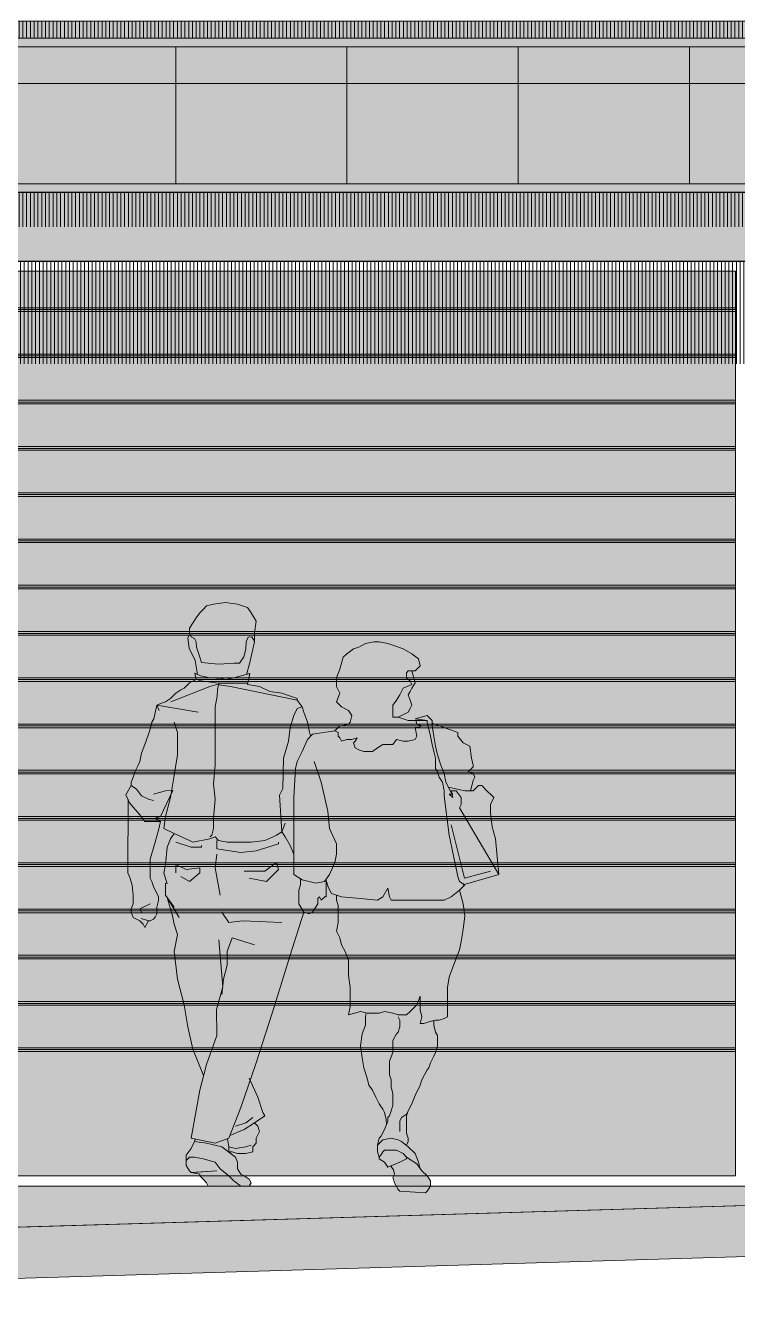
# Model space of a CAD drawing. Header units: millimetres. Extents: x 1555 to 3397, y 790 to 1592.
# Drawn here: x 1757.919 to 1759.997, y 798.241 to 801.96 of the extents above; entities that cross this region are included whole.
import ezdxf

# ---------------------------------------------------------------- set-up
doc = ezdxf.new("R2010")
doc.units = ezdxf.units.MM
doc.linetypes.add('DASHDOT', pattern=[1, 0.5, -0.25, 0, -0.25])
doc.layers.get('0').update_dxf_attribs({"lineweight": 5})
doc.layers.add('COLOR DE PUERTA', color=7, linetype='Continuous', lineweight=20, true_color=0x9d9a92)
doc.layers.add('RELLENO DE MURO CORTE', color=7, linetype='Continuous', lineweight=5, true_color=0x5b605f)
for name, color, linetype, lineweight in [('COTA', 250, 'Continuous', 9), ('MARCO DE VENTANA Y PUERTA', 250, 'Continuous', 13), ('marcos de ventanas', 7, 'Continuous', 15), ('MURO ELEV', 7, 'Continuous', 20), ('MURO ELEV 01', 251, 'Continuous', 30), ('PERSONAS', 252, 'DASHDOT', 9), ('PISO LM02', 250, 'Continuous', 18), ('SOMBRA', 7, 'Continuous', 9), ('valoriza', 147, 'Continuous', 9), ('VEREDA PISO', 251, 'Continuous', 5)]:
    doc.layers.add(name, color=color, linetype=linetype, lineweight=lineweight)

# ---------------------------------------------------------------- blocks, each defined once
blk = doc.blocks.new('parejapimtadadadada')
at = {"true_color": 0x2d3339}
blk.add_hatch(color=250, dxfattribs=at).paths.add_polyline_path([(0.02, 1.6484), (0.005, 1.6733), (-0.005, 1.6883), (-0.0349, 1.6983), (-0.0699, 1.7033), (-0.1048, 1.6983), (-0.1248, 1.6933), (-0.1348, 1.6833), (-0.1448, 1.6733), (-0.1547, 1.6584), (-0.1747, 1.6284), (-0.1747, 1.6134), (-0.1697, 1.6034), (-0.1597, 1.5984), (-0.1547, 1.5884), (-0.1545, 1.5732), (-0.1445, 1.5434), (-0.1396, 1.5285), (-0.0896, 1.5236), (-0.0426, 1.5264), (-0.0288, 1.5264), (-0.0159, 1.5449), (-0.0098, 1.5675), (-0.0091, 1.5888), (-0.003, 1.6018), (0.0077, 1.6031), (0.015, 1.5909), (0.015, 1.6134)])
at = {"true_color": 0xefaa76}
for points in [[(0.0008, 1.5239), (0.015, 1.5884), (0.015, 1.5909), (0.0077, 1.6031), (-0.003, 1.6018), (-0.0091, 1.5888), (-0.0098, 1.5675), (-0.0159, 1.5449), (-0.0288, 1.5264), (-0.0426, 1.5264), (-0.0896, 1.5236), (-0.1396, 1.5285), (-0.1445, 1.5434), (-0.1545, 1.5732), (-0.1547, 1.5884), (-0.1597, 1.5984), (-0.1697, 1.6034), (-0.1733, 1.6105), (-0.1794, 1.6001), (-0.176, 1.57), (-0.1579, 1.534), (-0.1508, 1.4933), (-0.1422, 1.4895), (-0.1148, 1.4835), (-0.0807, 1.4818), (-0.0699, 1.4785), (-0.0449, 1.4835), (-0.0086, 1.4935)], [(0.4642, 1.4336), (0.4692, 1.4436), (0.4742, 1.4536), (0.4842, 1.4685), (0.4742, 1.5035), (0.4642, 1.5035), (0.4592, 1.4985), (0.4592, 1.4835), (0.4692, 1.4735), (0.4742, 1.4636), (0.4493, 1.4536), (0.4393, 1.4336), (0.4293, 1.4186), (0.4193, 1.4036), (0.4193, 1.3686), (0.4343, 1.3686), (0.4443, 1.3736), (0.4542, 1.3786), (0.4642, 1.3836), (0.4692, 1.3936), (0.4742, 1.4036), (0.4692, 1.4186)], [(-0.2795, 0.8741), (-0.2845, 0.8891), (-0.2895, 0.8991), (-0.2895, 0.9541), (-0.2745, 1.004), (-0.2646, 1.039), (-0.2596, 1.0639), (-0.2945, 1.0639), (-0.3045, 1.0639), (-0.3195, 1.0839), (-0.3494, 1.1189), (-0.354, 1.1289), (-0.3544, 0.9141), (-0.3484, 0.9008), (-0.3417, 0.8783), (-0.3394, 0.8492), (-0.3394, 0.8342), (-0.3394, 0.8242), (-0.3444, 0.8092), (-0.3444, 0.7992), (-0.3394, 0.7842), (-0.3195, 0.7742), (-0.3095, 0.7642), (-0.3045, 0.7543), (-0.2942, 0.774), (-0.2893, 0.774), (-0.2794, 0.7789), (-0.2744, 0.7845), (-0.2695, 0.7944), (-0.2695, 0.8142), (-0.2646, 0.8339), (-0.2646, 0.8445)], [(0.2246, 0.8641), (0.2248, 0.8917), (0.2238, 0.8947), (0.2196, 0.8891), (0.1947, 0.8841), (0.1547, 0.8941), (0.1494, 0.8974), (0.1498, 0.8791), (0.1448, 0.8641), (0.1448, 0.8242), (0.1597, 0.7992), (0.1747, 0.7942), (0.1847, 0.7992), (0.1997, 0.8242), (0.1997, 0.8392), (0.2047, 0.8442), (0.2097, 0.8342), (0.2213, 0.8451), (0.2246, 0.8442)], [(0.4992, 0.2947), (0.5042, 0.3097), (0.5191, 0.3397), (0.5241, 0.3447), (0.5291, 0.3596), (0.5391, 0.3796), (0.5441, 0.3896), (0.5491, 0.4096), (0.5491, 0.4396), (0.5441, 0.4496), (0.5391, 0.4695), (0.5391, 0.4833), (0.5241, 0.4795), (0.5092, 0.4745), (0.4992, 0.4745), (0.5042, 0.4945), (0.4992, 0.5145), (0.4992, 0.5345), (0.4992, 0.5545), (0.4892, 0.5295), (0.4692, 0.5095), (0.4592, 0.4995), (0.4343, 0.4995), (0.4193, 0.5045), (0.3943, 0.5095), (0.3794, 0.5045), (0.3444, 0.5045), (0.3409, 0.5054), (0.3394, 0.4945), (0.3394, 0.4895), (0.3394, 0.4795), (0.3394, 0.4695), (0.3295, 0.4446), (0.3245, 0.4096), (0.3295, 0.3746), (0.3344, 0.3447), (0.3444, 0.3147), (0.3494, 0.2947), (0.3594, 0.2797), (0.3694, 0.2597), (0.3794, 0.2398), (0.3894, 0.2248), (0.3943, 0.2148), (0.3993, 0.1948), (0.4006, 0.1806), (0.3943, 0.1648), (0.3844, 0.1449), (0.3794, 0.1399), (0.3744, 0.1199), (0.3894, 0.1349), (0.4143, 0.1399), (0.4343, 0.1349), (0.4443, 0.1299), (0.4586, 0.1191), (0.4642, 0.1299), (0.4642, 0.1399), (0.4592, 0.1548), (0.4592, 0.1748), (0.4592, 0.2048), (0.4642, 0.2198), (0.4742, 0.2398), (0.4842, 0.2647)]]:
    blk.add_hatch(color=21, dxfattribs=at).paths.add_polyline_path(points)
at = {"true_color": 0x704a29}
blk.add_hatch(color=27, dxfattribs=at).paths.add_polyline_path([(0.4592, 1.4985), (0.4642, 1.5035), (0.4842, 1.5035), (0.4892, 1.5085), (0.4992, 1.5185), (0.4942, 1.5385), (0.4742, 1.5535), (0.4493, 1.5685), (0.4193, 1.5784), (0.4043, 1.5834), (0.3794, 1.5884), (0.3644, 1.5884), (0.3394, 1.5834), (0.3195, 1.5734), (0.3045, 1.5685), (0.2845, 1.5535), (0.2745, 1.5435), (0.2646, 1.5085), (0.2546, 1.4835), (0.2546, 1.4586), (0.2646, 1.4386), (0.2546, 1.4136), (0.2696, 1.3986), (0.2895, 1.3886), (0.2995, 1.3736), (0.2945, 1.3537), (0.2895, 1.3487), (0.2696, 1.3437), (0.2646, 1.3437), (0.2496, 1.3287), (0.2596, 1.3237), (0.2596, 1.3137), (0.2646, 1.3087), (0.2696, 1.2987), (0.2845, 1.3037), (0.2995, 1.3037), (0.3145, 1.3087), (0.3095, 1.2987), (0.3045, 1.2937), (0.3095, 1.2787), (0.3195, 1.2737), (0.3344, 1.2687), (0.3494, 1.2687), (0.3594, 1.2687), (0.3744, 1.2787), (0.3894, 1.2887), (0.4043, 1.2887), (0.4193, 1.2887), (0.4293, 1.3037), (0.4493, 1.2987), (0.4642, 1.2987), (0.4842, 1.3037), (0.4892, 1.3137), (0.4842, 1.3387), (0.4942, 1.3387), (0.5042, 1.3437), (0.4892, 1.3487), (0.4859, 1.3587), (0.4842, 1.3587), (0.4642, 1.3587), (0.4343, 1.3686), (0.4193, 1.3686), (0.4193, 1.4036), (0.4293, 1.4186), (0.4393, 1.4336), (0.4493, 1.4536), (0.4742, 1.4636), (0.4692, 1.4735), (0.4592, 1.4835)])
at = {"true_color": 0x938c6c}
for points in [[(0.0998, 1.2488), (0.1148, 1.2987), (0.1198, 1.3387), (0.1298, 1.3736), (0.1398, 1.3936), (0.1547, 1.3986), (0.1397, 1.4187), (0.1398, 1.4187), (0.1398, 1.4236), (0.0948, 1.4386), (0.0599, 1.4436), (0.03, 1.4586), (-0.005, 1.4636), (0.002, 1.4964), (-0.0449, 1.4835), (-0.0699, 1.4785), (-0.0807, 1.4818), (-0.1148, 1.4835), (-0.1422, 1.4895), (-0.1594, 1.4971), (-0.1547, 1.4785), (-0.1747, 1.4685), (-0.1897, 1.4536), (-0.1997, 1.4486), (-0.2146, 1.4386), (-0.2296, 1.4236), (-0.2446, 1.4136), (-0.2596, 1.4086), (-0.2696, 1.4036), (-0.2783, 1.3634), (-0.2845, 1.3537), (-0.2895, 1.3337), (-0.2945, 1.3187), (-0.3045, 1.2887), (-0.3145, 1.2638), (-0.3195, 1.2388), (-0.3245, 1.2288), (-0.3344, 1.2088), (-0.3394, 1.1938), (-0.3444, 1.1788), (-0.3444, 1.1688), (-0.3602, 1.1422), (-0.3494, 1.1189), (-0.3195, 1.0839), (-0.3045, 1.0639), (-0.2945, 1.0639), (-0.2596, 1.0639), (-0.2745, 1.0739), (-0.2596, 1.0789), (-0.2279, 1.1453), (-0.2264, 1.1548), (-0.2232, 1.155), (-0.2279, 1.1453), (-0.2296, 1.1339), (-0.2446, 1.0789), (-0.2496, 1.044), (-0.2196, 1.029), (-0.1747, 1.009), (-0.1647, 1.004), (-0.1148, 1.014), (-0.0998, 1.019), (-0.0899, 1.009), (-0.0649, 1.004), (-0.0349, 1.004), (0.005, 1.004), (0.0449, 1.009), (0.0699, 1.019), (0.0799, 1.024), (0.0948, 1.034), (0.0881, 1.1406), (0.0981, 1.1606)], [(0.1697, 1.3037), (0.1788, 1.3128), (0.1747, 1.3287), (0.1697, 1.3537), (0.1597, 1.3836), (0.1547, 1.3986), (0.1398, 1.3936), (0.1298, 1.3736), (0.1198, 1.3387), (0.1148, 1.2987), (0.0998, 1.2488), (0.0981, 1.1606), (0.0881, 1.1406), (0.0948, 1.034), (0.1048, 1.019), (0.1198, 0.994), (0.1298, 0.969), (0.1298, 0.979), (0.1298, 1.054), (0.1298, 1.1339), (0.1348, 1.2188), (0.1398, 1.2388), (0.1547, 1.2687)]]:
    blk.add_hatch(color=252, dxfattribs=at).paths.add_polyline_path(points)
at = {"true_color": 0x74881b}
h = blk.add_hatch(color=56, dxfattribs=at)
h.paths.add_polyline_path([(0.5541, 1.1938), (0.5491, 1.2088), (0.5441, 1.2188), (0.5441, 1.2338), (0.5441, 1.2488), (0.5391, 1.2687), (0.5341, 1.2887), (0.5291, 1.3137), (0.5241, 1.3337), (0.5191, 1.3537), (0.5191, 1.3587), (0.4859, 1.3587), (0.4892, 1.3487), (0.5042, 1.3437), (0.4942, 1.3387), (0.4842, 1.3387), (0.4892, 1.3137), (0.4842, 1.3037), (0.4642, 1.2987), (0.4493, 1.2987), (0.4293, 1.3037), (0.4193, 1.2887), (0.4043, 1.2887), (0.3894, 1.2887), (0.3744, 1.2787), (0.3594, 1.2687), (0.3494, 1.2687), (0.3344, 1.2687), (0.3195, 1.2737), (0.3095, 1.2787), (0.3045, 1.2937), (0.3095, 1.2987), (0.3145, 1.3087), (0.2995, 1.3037), (0.2845, 1.3037), (0.2696, 1.2987), (0.2646, 1.3087), (0.2596, 1.3137), (0.2596, 1.3237), (0.2496, 1.3287), (0.1847, 1.3187), (0.1697, 1.3037), (0.1547, 1.2687), (0.1398, 1.2388), (0.1348, 1.2188), (0.1298, 1.1339), (0.1298, 1.054), (0.1298, 0.979), (0.1298, 0.9091), (0.1547, 0.8941), (0.1947, 0.8841), (0.2196, 0.8891), (0.2238, 0.8947), (0.2316, 0.8705), (0.2396, 0.8542), (0.2696, 0.8442), (0.3245, 0.8392), (0.3744, 0.8342), (0.3894, 0.8442), (0.4043, 0.8691), (0.4093, 0.8442), (0.4143, 0.8342), (0.4642, 0.8342), (0.5042, 0.8342), (0.5341, 0.8342), (0.5691, 0.8342), (0.589, 0.8442), (0.614, 0.8641), (0.629, 0.8791), (0.614, 0.8891), (0.609, 0.9041), (0.584, 1.024), (0.5691, 1.1389), (0.5691, 1.1539), (0.5641, 1.1788)])
h.paths.add_polyline_path([(0.6439, 1.2837), (0.624, 1.2937), (0.609, 1.3137), (0.609, 1.3237), (0.5341, 1.3512), (0.5341, 1.3437), (0.5391, 1.3137), (0.5441, 1.2837), (0.5491, 1.2588), (0.5591, 1.2288), (0.5691, 1.2038), (0.5741, 1.1788), (0.5815, 1.1639), (0.629, 1.1539), (0.6461, 1.1539), (0.6539, 1.1838), (0.6589, 1.1938), (0.6539, 1.2038), (0.6389, 1.2088), (0.6539, 1.2238), (0.6539, 1.2288), (0.6489, 1.2488)])
for color, points in [(46, [(0.614, 1.1039), (0.619, 1.1139), (0.619, 1.1339), (0.604, 1.1539), (0.589, 1.1539), (0.5907, 1.1472), (0.594, 1.1439), (0.5915, 1.1439), (0.594, 1.1339), (0.584, 1.1439), (0.5915, 1.1439), (0.5907, 1.1472), (0.589, 1.1489), (0.5741, 1.1788), (0.5691, 1.2038), (0.5591, 1.2288), (0.5491, 1.2588), (0.5441, 1.2837), (0.5391, 1.3137), (0.5341, 1.3437), (0.5341, 1.3587), (0.5241, 1.3686), (0.5191, 1.3736), (0.4842, 1.3637), (0.5191, 1.3587), (0.5191, 1.3537), (0.5241, 1.3337), (0.5291, 1.3137), (0.5341, 1.2887), (0.5391, 1.2687), (0.5441, 1.2488), (0.5441, 1.2338), (0.5441, 1.2188), (0.5491, 1.2088), (0.5541, 1.1938), (0.5641, 1.1788), (0.5691, 1.1539), (0.5691, 1.1389), (0.584, 1.024), (0.609, 0.9041), (0.614, 0.8891), (0.6275, 0.8801), (0.7288, 0.9091)]), (46, [(0.7038, 1.0889), (0.7038, 1.1139), (0.7138, 1.1339), (0.7088, 1.1389), (0.6939, 1.1539), (0.6789, 1.1688), (0.6689, 1.1688), (0.6539, 1.1539), (0.6489, 1.1539), (0.629, 1.1539), (0.5815, 1.1639), (0.589, 1.1489), (0.5907, 1.1472), (0.589, 1.1539), (0.604, 1.1539), (0.619, 1.1339), (0.619, 1.1139), (0.614, 1.1039), (0.7288, 0.9091), (0.7188, 1.014), (0.7088, 1.049)]), (251, [(0.624, 0.7493), (0.629, 0.7892), (0.624, 0.8242), (0.614, 0.8641), (0.589, 0.8442), (0.5691, 0.8342), (0.5341, 0.8342), (0.5042, 0.8342), (0.4642, 0.8342), (0.4143, 0.8342), (0.4093, 0.8442), (0.4043, 0.8691), (0.3894, 0.8442), (0.3744, 0.8342), (0.3245, 0.8392), (0.2696, 0.8442), (0.2546, 0.8492), (0.2546, 0.8342), (0.2596, 0.8192), (0.2596, 0.7892), (0.2596, 0.7692), (0.2546, 0.7443), (0.2646, 0.7243), (0.2696, 0.7043), (0.2795, 0.6843), (0.2895, 0.6593), (0.2895, 0.6144), (0.2945, 0.5794), (0.2945, 0.5495), (0.2945, 0.5245), (0.2895, 0.4995), (0.3245, 0.5095), (0.3444, 0.5045), (0.3794, 0.5045), (0.3943, 0.5095), (0.4193, 0.5045), (0.4343, 0.4995), (0.4592, 0.4995), (0.4692, 0.5095), (0.4892, 0.5295), (0.4992, 0.5545), (0.4992, 0.5345), (0.4992, 0.5145), (0.5042, 0.4945), (0.4992, 0.4745), (0.5092, 0.4745), (0.5241, 0.4795), (0.5441, 0.4845), (0.5541, 0.4845), (0.5691, 0.4895), (0.579, 0.4945), (0.579, 0.5145), (0.579, 0.5395), (0.579, 0.5594), (0.579, 0.5794), (0.584, 0.6094), (0.594, 0.6394), (0.604, 0.6643), (0.614, 0.6893), (0.619, 0.7143)])]:
    blk.add_hatch(color=color).paths.add_polyline_path(points)
at = {"true_color": 0x8d914b}
h = blk.add_hatch(color=65, dxfattribs=at)
h.paths.add_polyline_path([(0.1597, 0.7992), (0.1448, 0.8242), (0.1448, 0.8641), (0.1498, 0.8791), (0.1494, 0.8974), (0.1298, 0.9091), (0.1298, 0.969), (0.1198, 0.994), (0.1048, 1.019), (0.0948, 1.034), (0.0799, 1.024), (0.0699, 1.019), (0.0449, 1.009), (0.005, 1.004), (-0.0349, 1.004), (-0.0649, 1.004), (-0.0899, 1.009), (-0.0998, 1.019), (-0.1148, 1.014), (-0.1647, 1.004), (-0.1747, 1.009), (-0.2196, 1.029), (-0.2296, 1.014), (-0.2396, 0.989), (-0.2446, 0.9382), (-0.2496, 0.9132), (-0.2396, 0.8832), (-0.2446, 0.8841), (-0.2446, 0.8691), (-0.2446, 0.8492), (-0.2395, 0.842), (-0.2395, 0.8421), (-0.2394, 0.8419), (-0.2395, 0.842), (-0.2246, 0.7892), (-0.2196, 0.7642), (-0.2097, 0.7343), (-0.2196, 0.6843), (-0.2097, 0.6044), (-0.1897, 0.5295), (-0.1797, 0.4645), (-0.1647, 0.3996), (-0.1333, 0.3226), (-0.1448, 0.2797), (-0.1697, 0.1399), (-0.0998, 0.1249), (-0.0599, 0.1399), (-0.025, 0.2298), (0.02, 0.3596), (0.0749, 0.5295), (0.1198, 0.6743)])
h.paths.add_polyline_path([(0.025, 0.2597), (0.0025, 0.3092), (-0.025, 0.2298), (-0.0568, 0.148), (-0.015, 0.1648), (0.015, 0.1848), (0.0449, 0.2048), (0.0399, 0.2148)], flags=17)
at = {"true_color": 0x6b401e}
h = blk.add_hatch(color=49, dxfattribs=at)
h.paths.add_polyline_path([(-0.0799, 0.1149), (-0.1248, 0.1249), (-0.1597, 0.1299), (-0.1697, 0.1099), (-0.1847, 0.0899), (-0.1847, 0.0749), (-0.1747, 0.0849), (-0.1597, 0.0849), (-0.1348, 0.0799), (-0.0998, 0.0699), (-0.0849, 0.05), (-0.0599, 0.03), (-0.0449, 0.015), (-0.025, 0), (0, 0), (0.005, 0.01), (0, 0.02), (-0.015, 0.03), (-0.025, 0.035), (-0.0349, 0.05), (-0.0349, 0.0699), (-0.0399, 0.0849)])
h.paths.add_polyline_path([(0.02, 0.1399), (0.03, 0.1598), (0.025, 0.1748), (0.015, 0.1848), (-0.015, 0.1648), (-0.0568, 0.148), (-0.0599, 0.1399), (-0.0638, 0.1384), (-0.0599, 0.1149), (-0.0599, 0.0999), (-0.0499, 0.0999), (-0.0349, 0.0949), (-0.01, 0.0949), (0.01, 0.0999), (0.01, 0.1099), (0.01, 0.1149), (0.02, 0.1249)])
blk.add_hatch(color=49, dxfattribs=at).paths.add_polyline_path([(0.4642, 0.1149), (0.4443, 0.1299), (0.4343, 0.1349), (0.4143, 0.1399), (0.3894, 0.1349), (0.3744, 0.1199), (0.3744, 0.0999), (0.3794, 0.0849), (0.3844, 0.0899), (0.3894, 0.0999), (0.3943, 0.1049), (0.4043, 0.1049), (0.4143, 0.1049), (0.4293, 0.1049), (0.4393, 0.0999), (0.4493, 0.0949), (0.4592, 0.0849), (0.4892, 0.0649), (0.4986, 0.0524), (0.4942, 0.0699), (0.4842, 0.0949)])
h = blk.add_hatch(color=256)
h.paths.add_polyline_path([(0.5191, 0.03), (0.5042, 0.045), (0.4892, 0.0649), (0.4592, 0.0849), (0.4592, 0.0799), (0.4493, 0.0749), (0.4393, 0.0699), (0.4134, 0.0588), (0.416, 0.0539), (0.4211, 0.0473), (0.4243, 0.035), (0.4193, 0.025), (0.4243, 0.01), (0.4343, -0.01), (0.4393, -0.015), (0.5141, -0.02), (0.5191, -0.015), (0.5291, 0), (0.5291, 0.015)])
h.paths.add_polyline_path([(0.4493, 0.0949), (0.4393, 0.0999), (0.4293, 0.1049), (0.4143, 0.1049), (0.4043, 0.1049), (0.3943, 0.1049), (0.3894, 0.0999), (0.3844, 0.0899), (0.3794, 0.0849), (0.3794, 0.0799), (0.3943, 0.0699), (0.4043, 0.0549), (0.4393, 0.0699), (0.4493, 0.0749), (0.4592, 0.0799), (0.4592, 0.0849)])
h.paths.add_polyline_path([(-0.0998, 0.0699), (-0.1348, 0.0799), (-0.1597, 0.0849), (-0.1747, 0.0849), (-0.1847, 0.0749), (-0.1847, 0.0704), (-0.1847, 0.0599), (-0.1747, 0.045), (-0.1697, 0.04), (-0.0948, 0.045), (-0.1647, 0.04), (-0.1697, 0.04), (-0.1448, 0.035), (-0.1448, 0.03), (-0.1348, 0.02), (-0.1248, 0.01), (-0.1198, 0), (-0.0849, 0), (-0.0499, 0), (-0.025, 0), (-0.0449, 0.015), (-0.0599, 0.03), (-0.0849, 0.05)])
for p, q in [((-0.1484, 1.4758), (-0.0913, 1.468)), ((-0.0913, 1.468), (-0.0057, 1.468)), ((-0.2646, 1.039), (-0.2596, 1.0639)), ((-0.2895, 0.9541), (-0.2745, 1.004)), ((-0.2745, 1.004), (-0.2646, 1.039)), ((-0.2895, 0.8991), (-0.2895, 0.9541)), ((-0.2845, 0.8891), (-0.2895, 0.8991)), ((-0.2795, 0.8741), (-0.2845, 0.8891))]:
    blk.add_line(p, q)
for points in [[(-0.0425, 1.5264), (-0.0896, 1.5236), (-0.1396, 1.5285), (-0.1445, 1.5434), (-0.1545, 1.5732), (-0.1547, 1.5884), (-0.1597, 1.5984), (-0.1697, 1.6034), (-0.1747, 1.6134), (-0.1747, 1.6284), (-0.1547, 1.6584), (-0.1448, 1.6733), (-0.1348, 1.6833), (-0.1248, 1.6933), (-0.1048, 1.6983), (-0.0699, 1.7033), (-0.0349, 1.6983), (-0.005, 1.6883), (0.005, 1.6733), (0.02, 1.6484), (0.015, 1.6134), (0.015, 1.5884), (0.0008, 1.5239), (-0.0086, 1.4935)], [(-0.1733, 1.6105), (-0.1794, 1.6001), (-0.176, 1.57), (-0.1579, 1.534), (-0.1508, 1.4933)], [(0.015, 1.5909), (0.0077, 1.6031), (-0.003, 1.6018), (-0.0091, 1.5888), (-0.0098, 1.5675), (-0.0159, 1.5449), (-0.0288, 1.5264), (-0.0456, 1.5264)], [(0.4859, 1.3587), (0.4892, 1.3487), (0.5042, 1.3437), (0.4942, 1.3387), (0.4842, 1.3387), (0.4892, 1.3137), (0.4842, 1.3037), (0.4642, 1.2987), (0.4493, 1.2987), (0.4293, 1.3037), (0.4193, 1.2887), (0.4043, 1.2887), (0.3894, 1.2887), (0.3744, 1.2787), (0.3594, 1.2687), (0.3494, 1.2687), (0.3344, 1.2687), (0.3195, 1.2737), (0.3095, 1.2787), (0.3045, 1.2937), (0.3095, 1.2987), (0.3145, 1.3087), (0.2995, 1.3037), (0.2845, 1.3037), (0.2696, 1.2987), (0.2646, 1.3087), (0.2596, 1.3137), (0.2596, 1.3237), (0.2496, 1.3287), (0.2646, 1.3437), (0.2696, 1.3437), (0.2895, 1.3487), (0.2945, 1.3537), (0.2995, 1.3736), (0.2895, 1.3886), (0.2696, 1.3986), (0.2546, 1.4136), (0.2646, 1.4386), (0.2546, 1.4586), (0.2546, 1.4835), (0.2646, 1.5085), (0.2745, 1.5435), (0.2845, 1.5535), (0.3045, 1.5685), (0.3195, 1.5734), (0.3394, 1.5834), (0.3644, 1.5884), (0.3794, 1.5884), (0.4043, 1.5834), (0.4193, 1.5784), (0.4493, 1.5685), (0.4742, 1.5535), (0.4942, 1.5385), (0.4992, 1.5185), (0.4892, 1.5085), (0.4842, 1.5035), (0.4842, 1.5035), (0.4642, 1.5035), (0.4592, 1.4985), (0.4592, 1.4835), (0.4692, 1.4735), (0.4742, 1.4636), (0.4493, 1.4536), (0.4393, 1.4336), (0.4293, 1.4186), (0.4193, 1.4036), (0.4193, 1.3686), (0.4343, 1.3686), (0.4642, 1.3587), (0.4842, 1.3587), (0.5191, 1.3587)], [(0.1547, 1.3986), (0.1398, 1.4186), (0.1398, 1.4236), (0.0948, 1.4386), (0.0599, 1.4436), (0.03, 1.4586), (-0.005, 1.4636), (0.002, 1.4964), (-0.0449, 1.4835), (-0.0699, 1.4785), (-0.0807, 1.4818), (-0.1148, 1.4835), (-0.1422, 1.4895), (-0.1594, 1.4971), (-0.1547, 1.4785), (-0.1747, 1.4685), (-0.1897, 1.4536), (-0.1997, 1.4486), (-0.2146, 1.4386), (-0.2296, 1.4236), (-0.2446, 1.4136), (-0.2596, 1.4086), (-0.2696, 1.4036), (-0.1491, 1.3832)], [(0.4343, 1.3686), (0.4443, 1.3736), (0.4542, 1.3786), (0.4642, 1.3836), (0.4692, 1.3936), (0.4742, 1.4036), (0.4692, 1.4186), (0.4642, 1.4336), (0.4692, 1.4436), (0.4742, 1.4536), (0.4842, 1.4685), (0.4742, 1.5035)], [(0.1397, 1.4187), (-0.055, 1.4583), (-0.0946, 1.4638), (-0.115, 1.4583), (-0.2293, 1.4138)], [(-0.0885, 1.4665), (-0.0932, 1.4493), (-0.0942, 1.4302), (-0.0998, 1.3986), (-0.0998, 1.3487), (-0.0998, 1.2887), (-0.0998, 1.2288), (-0.1048, 1.1738), (-0.0998, 1.1289), (-0.1048, 1.0739), (-0.1048, 1.044), (-0.1098, 1.024), (-0.1148, 1.019)], [(-0.2635, 1.3886), (-0.2696, 1.4036), (-0.2783, 1.3634), (-0.2845, 1.3537), (-0.2895, 1.3337), (-0.2945, 1.3187), (-0.3045, 1.2887), (-0.3145, 1.2638), (-0.3195, 1.2388), (-0.3245, 1.2288), (-0.3344, 1.2088), (-0.3394, 1.1938), (-0.3444, 1.1788), (-0.3444, 1.1688), (-0.3295, 1.1589), (-0.3145, 1.1389), (-0.2945, 1.1289), (-0.2794, 1.1251)], [(0.1043, 1.0592), (0.0948, 1.034), (0.0881, 1.1406), (0.0981, 1.1606), (0.0998, 1.2488), (0.1148, 1.2987), (0.1198, 1.3387), (0.1298, 1.3736), (0.1398, 1.3936), (0.1547, 1.3986), (0.1597, 1.3836), (0.1697, 1.3537), (0.1747, 1.3287), (0.1788, 1.3128)], [(-0.2196, 1.029), (-0.2496, 1.044), (-0.2446, 1.0789), (-0.2296, 1.1339), (-0.2196, 1.1988), (-0.2097, 1.2588), (-0.2097, 1.3237), (-0.2196, 1.3537)], [(0.2396, 0.8542), (0.2696, 0.8442), (0.3245, 0.8392), (0.3744, 0.8342), (0.3894, 0.8442), (0.4043, 0.8691), (0.4093, 0.8442), (0.4143, 0.8342), (0.4642, 0.8342), (0.5042, 0.8342), (0.5341, 0.8342), (0.5691, 0.8342), (0.589, 0.8442), (0.614, 0.8641), (0.629, 0.8791), (0.614, 0.8891), (0.609, 0.9041), (0.584, 1.024), (0.5691, 1.1389), (0.5691, 1.1539), (0.5641, 1.1788), (0.5541, 1.1938), (0.5491, 1.2088), (0.5441, 1.2188), (0.5441, 1.2338), (0.5441, 1.2488), (0.5391, 1.2687), (0.5341, 1.2887), (0.5291, 1.3137), (0.5241, 1.3337), (0.5191, 1.3537), (0.5191, 1.3587), (0.4842, 1.3637)], [(0.4842, 1.3637), (0.5191, 1.3736), (0.5241, 1.3686), (0.5341, 1.3587), (0.5341, 1.3437), (0.5391, 1.3137), (0.5441, 1.2837), (0.5491, 1.2588), (0.5591, 1.2288), (0.5691, 1.2038), (0.5741, 1.1788), (0.589, 1.1489), (0.594, 1.1439), (0.584, 1.1439), (0.594, 1.1339), (0.589, 1.1539), (0.604, 1.1539), (0.619, 1.1339), (0.619, 1.1139), (0.614, 1.1039), (0.7288, 0.9091), (0.624, 0.8791)], [(0.6461, 1.1539), (0.6539, 1.1838), (0.6589, 1.1938), (0.6539, 1.2038), (0.6389, 1.2088), (0.6539, 1.2238), (0.6539, 1.2288), (0.6489, 1.2488), (0.6439, 1.2837), (0.624, 1.2937), (0.609, 1.3137), (0.609, 1.3237), (0.5341, 1.3512)], [(0.2496, 1.3287), (0.1847, 1.3187), (0.1697, 1.3037), (0.1547, 1.2687), (0.1398, 1.2388), (0.1348, 1.2188), (0.1298, 1.1339), (0.1298, 1.054), (0.1298, 0.979), (0.1298, 0.9091), (0.1547, 0.8941), (0.1947, 0.8841), (0.2196, 0.8891), (0.2346, 0.9091), (0.2496, 0.9441), (0.2546, 0.969), (0.2546, 0.989), (0.2546, 0.999), (0.2346, 1.044), (0.2296, 1.0939), (0.2097, 1.1788), (0.1897, 1.2388)], [(-0.2795, 1.1439), (-0.2446, 1.1539), (-0.2232, 1.155), (-0.2596, 1.0789), (-0.2745, 1.0739), (-0.2596, 1.0639), (-0.2945, 1.0639), (-0.3045, 1.0639), (-0.3195, 1.0839), (-0.3494, 1.1189), (-0.3602, 1.1422), (-0.3444, 1.1688)], [(0.7288, 0.9091), (0.7188, 1.014), (0.7088, 1.049), (0.7038, 1.0889), (0.7038, 1.1139), (0.7138, 1.1339), (0.7088, 1.1389), (0.6939, 1.1539), (0.6789, 1.1688), (0.6689, 1.1688), (0.6539, 1.1539), (0.6489, 1.1539), (0.629, 1.1539), (0.5815, 1.1639)], [(-0.354, 1.1289), (-0.3544, 0.9141), (-0.3484, 0.9008), (-0.3484, 0.9008), (-0.3484, 0.9008), (-0.3484, 0.9008)], [(0.5891, 1.054), (0.6287, 0.8988), (0.7041, 0.9192)], [(-0.2196, 0.8142), (-0.2446, 0.8492), (-0.2446, 0.8691), (-0.2446, 0.8841), (-0.2396, 0.8832), (-0.2496, 0.9132), (-0.2446, 0.9382), (-0.2396, 0.989), (-0.2296, 1.014), (-0.2196, 1.029), (-0.1747, 1.009), (-0.1647, 1.004), (-0.1148, 1.014), (-0.0998, 1.019), (-0.0899, 1.009), (-0.0649, 1.004), (-0.0349, 1.004), (0.005, 1.004), (0.0449, 1.009), (0.0699, 1.019), (0.0799, 1.024), (0.0948, 1.034), (0.1048, 1.019), (0.1198, 0.994), (0.1298, 0.969)], [(-0.2146, 1.004), (-0.1697, 0.989), (-0.1398, 0.989), (-0.1398, 0.994)], [(-0.0948, 1.009), (-0.0948, 0.984), (-0.025, 0.974), (0.02, 0.979), (0.0849, 0.999), (0.0849, 1.004)], [(-0.0948, 0.969), (-0.0998, 0.9291), (-0.0849, 0.8492)], [(-0.2146, 0.9141), (-0.2146, 0.9391), (-0.1847, 0.9241), (-0.1448, 0.9291), (-0.1448, 0.9141), (-0.1747, 0.8891), (-0.1997, 0.9041)], [(-0.015, 0.9191), (0.0449, 0.9191), (0.0799, 0.9441), (0.0849, 0.9241), (0.0499, 0.8891), (0, 0.8991)], [(-0.3484, 0.9008), (-0.3417, 0.8783), (-0.3394, 0.8492), (-0.3394, 0.8342), (-0.3394, 0.8242), (-0.3444, 0.8092), (-0.3444, 0.7992), (-0.3394, 0.7842), (-0.3195, 0.7742), (-0.3095, 0.7642), (-0.3045, 0.7543), (-0.2942, 0.774), (-0.2942, 0.774), (-0.2942, 0.774), (-0.3154, 0.7812)], [(0.2248, 0.8917), (0.2246, 0.8641), (0.2246, 0.8442), (0.2213, 0.8451), (0.2097, 0.8342), (0.2047, 0.8442), (0.1997, 0.8392), (0.1997, 0.8242), (0.1847, 0.7992), (0.1747, 0.7942), (0.1597, 0.7992), (0.1448, 0.8242), (0.1448, 0.8641), (0.1498, 0.8791), (0.1494, 0.8974)], [(0.2396, 0.8542), (0.2316, 0.8705), (0.2238, 0.8947)], [(-0.2942, 0.774), (-0.2893, 0.774), (-0.2794, 0.7789), (-0.2744, 0.7845), (-0.2695, 0.7944), (-0.2695, 0.8142), (-0.2646, 0.8339), (-0.2646, 0.8445), (-0.2795, 0.8741)], [(0.2895, 0.4995), (0.3245, 0.5095), (0.3444, 0.5045), (0.3794, 0.5045), (0.3943, 0.5095), (0.4193, 0.5045), (0.4343, 0.4995), (0.4592, 0.4995), (0.4692, 0.5095), (0.4892, 0.5295), (0.4992, 0.5545), (0.4992, 0.5345), (0.4992, 0.5145), (0.5042, 0.4945), (0.4992, 0.4745), (0.5092, 0.4745), (0.5241, 0.4795), (0.5441, 0.4845), (0.5541, 0.4845), (0.5691, 0.4895), (0.579, 0.4945), (0.579, 0.5145), (0.579, 0.5395), (0.579, 0.5594), (0.579, 0.5794), (0.584, 0.6094), (0.594, 0.6394), (0.604, 0.6643), (0.614, 0.6893), (0.619, 0.7143), (0.624, 0.7493), (0.629, 0.7892), (0.624, 0.8242), (0.614, 0.8641)], [(-0.2893, 0.8241), (-0.3196, 0.8092), (-0.3146, 0.7993)], [(-0.1333, 0.3226), (-0.1647, 0.3996), (-0.1797, 0.4645), (-0.1897, 0.5295), (-0.2097, 0.6044), (-0.2196, 0.6843), (-0.2097, 0.7343), (-0.2196, 0.7642), (-0.2246, 0.7892), (-0.2395, 0.8421), (-0.2047, 0.7842)], [(0.2895, 0.4995), (0.2945, 0.5245), (0.2945, 0.5495), (0.2945, 0.5794), (0.2895, 0.6144), (0.2895, 0.6593), (0.2795, 0.6843), (0.2696, 0.7043), (0.2646, 0.7243), (0.2546, 0.7443), (0.2596, 0.7692), (0.2596, 0.7892), (0.2596, 0.8192), (0.2546, 0.8342), (0.2546, 0.8492)], [(0.1597, 0.7992), (0.1198, 0.6743), (0.0749, 0.5295), (0.02, 0.3596), (-0.025, 0.2298), (-0.0599, 0.1399), (-0.0998, 0.1249), (-0.1697, 0.1399), (-0.1448, 0.2797), (-0.1248, 0.3546)], [(-0.0799, 0.7992), (-0.0599, 0.7692), (-0.02, 0.7742), (0.0948, 0.7692)], [(-0.1248, 0.3546), (-0.0948, 0.4396), (-0.0953, 0.5154), (-0.0774, 0.5819), (-0.0891, 0.7183)], [(-0.0799, 0.5594), (-0.0749, 0.6044), (-0.0649, 0.6444), (-0.0649, 0.6793), (-0.0649, 0.6843), (-0.0499, 0.7243), (0.015, 0.7043)], [(0.4006, 0.1806), (0.3993, 0.1948), (0.3943, 0.2148), (0.3894, 0.2248), (0.3794, 0.2398), (0.3694, 0.2597), (0.3594, 0.2797), (0.3494, 0.2947), (0.3444, 0.3147), (0.3344, 0.3447), (0.3295, 0.3746), (0.3245, 0.4096), (0.3295, 0.4446), (0.3394, 0.4695), (0.3394, 0.4695), (0.3394, 0.4795), (0.3394, 0.4895), (0.3394, 0.4945), (0.3409, 0.5054)], [(0.3744, 0.1199), (0.3794, 0.1399), (0.3844, 0.1449), (0.3943, 0.1648), (0.4043, 0.1898), (0.4043, 0.1998), (0.4093, 0.2048), (0.4143, 0.2198), (0.4193, 0.2348), (0.4193, 0.2448), (0.4193, 0.2597), (0.4193, 0.2697), (0.4143, 0.2897), (0.4143, 0.3097), (0.4093, 0.3247), (0.4093, 0.3447), (0.4093, 0.3646), (0.4193, 0.3896), (0.4193, 0.4046), (0.4193, 0.4246), (0.4293, 0.4446), (0.4343, 0.4496), (0.4393, 0.4645), (0.4393, 0.4745), (0.4393, 0.4845), (0.4343, 0.4945)], [(0.4586, 0.1191), (0.4642, 0.1299), (0.4642, 0.1399), (0.4592, 0.1548), (0.4592, 0.1748), (0.4592, 0.2048), (0.4642, 0.2198), (0.4742, 0.2398), (0.4842, 0.2647), (0.4992, 0.2947), (0.5042, 0.3097), (0.5191, 0.3397), (0.5241, 0.3447), (0.5291, 0.3596), (0.5391, 0.3796), (0.5441, 0.3896), (0.5491, 0.4096), (0.5491, 0.4396), (0.5441, 0.4496), (0.5391, 0.4695), (0.5391, 0.4845)], [(0, 0.3147), (0.025, 0.2597), (0.0399, 0.2148), (0.0449, 0.2048), (0.015, 0.1848), (-0.015, 0.1648), (-0.0568, 0.148)], [(-0.0399, 0.1748), (-0.01, 0.1848), (0.01, 0.1998)], [(0.4393, 0.1598), (0.4393, 0.1698), (0.4393, 0.1798), (0.4393, 0.1898), (0.4443, 0.1998), (0.4592, 0.2098), (0.4642, 0.2198)], [(0.015, 0.1848), (0.025, 0.1748), (0.03, 0.1598), (0.02, 0.1399), (0.02, 0.1249), (0.01, 0.1149), (0.01, 0.1099), (0.01, 0.0999), (-0.01, 0.0949), (-0.0349, 0.0949), (-0.0499, 0.0999)], [(-0.1847, 0.0704), (-0.1847, 0.0899), (-0.1697, 0.1099), (-0.1597, 0.1299)], [(-0.1248, 0.1249), (-0.0799, 0.1149), (-0.0399, 0.0849), (-0.0349, 0.0699), (-0.0349, 0.05), (-0.025, 0.035), (-0.015, 0.03), (0, 0.02), (0.005, 0.01), (0, 0), (-0.025, 0), (-0.0449, 0.015), (-0.0599, 0.03), (-0.0849, 0.05), (-0.0998, 0.0699), (-0.1348, 0.0799), (-0.1597, 0.0849), (-0.1747, 0.0849), (-0.1847, 0.0749), (-0.1847, 0.0599), (-0.1747, 0.045), (-0.1697, 0.04), (-0.1647, 0.04), (-0.0948, 0.045), (-0.1697, 0.04), (-0.1448, 0.035), (-0.1448, 0.03), (-0.1348, 0.02), (-0.1248, 0.01), (-0.1198, 0), (-0.0849, 0), (-0.0499, 0), (-0.01, 0)], [(-0.1597, 0.1299), (-0.1581, 0.1374)], [(-0.1248, 0.1249), (-0.1597, 0.1299)], [(-0.0499, 0.0999), (-0.0599, 0.0999), (-0.0599, 0.1149), (-0.0638, 0.1384)], [(-0.0599, 0.1149), (-0.0399, 0.1099), (-0.01, 0.1149), (0.005, 0.1199)], [(0.4992, 0.05), (0.4942, 0.0699), (0.4842, 0.0949), (0.4642, 0.1149), (0.4443, 0.1299), (0.4343, 0.1349), (0.4143, 0.1399), (0.3894, 0.1349), (0.3744, 0.1199), (0.3744, 0.0999), (0.3794, 0.0849), (0.3794, 0.0799)], [(0.4043, 0.0549), (0.3943, 0.0699), (0.3794, 0.0799), (0.3794, 0.0849), (0.3844, 0.0899), (0.3894, 0.0999), (0.3943, 0.1049), (0.4043, 0.1049), (0.4143, 0.1049), (0.4293, 0.1049), (0.4393, 0.0999), (0.4493, 0.0949), (0.4592, 0.0849), (0.4592, 0.0799), (0.4493, 0.0749), (0.4393, 0.0699), (0.4043, 0.0549), (0.4043, 0.0549), (0.4134, 0.0588), (0.416, 0.0539), (0.4211, 0.0473), (0.4243, 0.035), (0.4193, 0.025), (0.4243, 0.01), (0.4343, -0.01), (0.4393, -0.015), (0.5141, -0.02), (0.5191, -0.015), (0.5291, 0), (0.5291, 0.015), (0.5191, 0.03), (0.5042, 0.045), (0.4892, 0.0649), (0.4592, 0.0849)]]:
    blk.add_lwpolyline(points)

msp = doc.modelspace()

# ---------------------------------------------------------------- hatches: boundary and pattern name
h = msp.add_hatch(color=256)
h.set_gradient(color1=(139, 149, 134), color2=(125, 136, 119), rotation=180, one_color=1, tint=0.51, name='CURVED')
h.paths.add_polyline_path([(1760.82197, 801.07223), (1760.74697, 801.07223), (1760.74697, 801.27223), (1760.82197, 801.27223), (1760.82197, 801.97223), (1757.47197, 801.97223), (1756.87197, 801.97223), (1756.87197, 798.57223), (1757.12197, 798.57223), (1757.12197, 801.27223), (1757.12197, 801.47223), (1757.12197, 801.92223), (1760.62197, 801.92223), (1760.62197, 801.47223), (1760.62197, 801.27223), (1760.02197, 801.27223), (1760.02197, 798.57223), (1760.82197, 798.57223)])
h = msp.add_hatch(color=157)
h.set_gradient(color1=(72, 91, 132), color2=(160, 157, 156), rotation=45, tint=1, name='INVCYLINDER')
h.paths.add_polyline_path([(1760.59697, 801.84723), (1757.14697, 801.84723), (1757.14697, 801.49723), (1760.59697, 801.49723)])
at = {"layer": 'COLOR DE PUERTA'}
h = msp.add_hatch(color=256, dxfattribs=at)
h.paths.add_polyline_path([(1759.99197, 801.24223), (1757.15197, 801.24223), (1757.15197, 798.87223), (1759.99197, 798.87223)])
h.paths.add_polyline_path([(1759.99197, 798.87223), (1757.15197, 798.87223), (1757.15197, 798.60223), (1759.99197, 798.60223)])
at = {"layer": 'COTA'}
h = msp.add_hatch(color=256, dxfattribs=at)
h.set_gradient(color1=(27, 80, 111), color2=(25, 74, 103), rotation=180, one_color=1, tint=0.25, name='CYLINDER')
h.paths.add_polyline_path([(1760.62197, 801.72223), (1760.62197, 801.92223), (1757.12197, 801.92223), (1757.12197, 801.47223), (1760.37197, 801.47223)])
at = {"layer": 'marcos de ventanas'}
h = msp.add_hatch(dxfattribs=at)
h.set_pattern_fill('_USER', color=256, scale=0.5, style=0, double=1, pattern_type=0)
h.set_pattern_definition([(0, (112.35675, -38.20954), (0, 0.5), []), (90, (112.35675, -38.20954), (-0.5, 0), [])])
h.paths.add_polyline_path([(1760.59697, 801.89723), (1757.14697, 801.89723), (1757.14697, 801.49723), (1760.59697, 801.49723)])
at = {"layer": 'marcos de ventanas', "ltscale": 0.05}
h = msp.add_hatch(dxfattribs=at)
h.set_pattern_fill('JIS_RC_18', color=256, scale=0.0075, angle=135, style=0)
h.set_pattern_definition([(180, (142.43622, 17.72014), (-1e-17, -0.135), []), (180, (142.43092, 17.72545), (-1e-17, -0.135), []), (180, (142.42562, 17.73075), (-1e-17, -0.135), [])])
h.paths.add_polyline_path([(1759.99197, 801.24223), (1757.15197, 801.24223), (1757.15197, 798.87223), (1759.99197, 798.87223)])
at = {"layer": 'PISO LM02'}
msp.add_hatch(color=256, dxfattribs=at).paths.add_polyline_path([(1761.92197, 798.57223), (1756.87197, 798.57223), (1756.87197, 798.42223)])
at = {"layer": 'RELLENO DE MURO CORTE'}
h = msp.add_hatch(color=256, dxfattribs=at)
h.dxf.hatch_style = 1
h.paths.add_polyline_path([(1766.27579, 798.58726), (1766.27579, 798.73737), (1761.92197, 798.57223), (1755.83961, 798.39126), (1755.83961, 798.24119), (1761.87703, 798.42231)])
at = {"layer": 'SOMBRA'}
h = msp.add_hatch(dxfattribs=at)
h.set_pattern_fill('_USER', color=256, scale=0.011, angle=90, style=0, pattern_type=0)
h.set_pattern_definition([(90, (-39.764014, -2.846504), (-0.011, 7e-19), [])])
h.paths.add_polyline_path([(1761.87197, 801.97223), (1761.44697, 801.97223), (1761.29697, 801.97223), (1760.87197, 801.97223), (1760.77205, 801.87223), (1761.87197, 801.87223)])
h.paths.add_polyline_path([(1760.87197, 801.97223), (1760.62197, 801.97223), (1760.62197, 801.72223)])
h.paths.add_polyline_path([(1760.37197, 801.47223), (1757.12197, 801.47223), (1757.12197, 801.37223), (1760.27197, 801.37223)])
h.paths.add_polyline_path([(1760.62197, 801.97223), (1757.47197, 801.97223), (1757.12197, 801.97223), (1757.12197, 801.92223), (1760.62197, 801.92223)])
h.paths.add_polyline_path([(1757.12197, 801.92223), (1757.12197, 801.97223), (1756.87197, 801.97223), (1756.87197, 801.37223), (1757.12197, 801.37223), (1757.12197, 801.47223)])
h = msp.add_hatch(dxfattribs=at)
h.set_pattern_fill('_USER', color=256, scale=0.011, angle=90, style=0, pattern_type=0)
h.set_pattern_definition([(90, (-0.170873, -2.846504), (-0.011, 7e-19), [])])
h.paths.add_polyline_path([(1760.62197, 801.27223), (1760.32197, 800.97223), (1756.87197, 800.97223), (1756.87197, 801.22223), (1757.12197, 801.47223), (1757.12197, 801.27223)])
at = {"layer": 'valoriza', "true_color": 0xfcc42c}
msp.add_hatch(color=40, dxfattribs=at).paths.add_polyline_path([(1760.62197, 801.47223), (1757.12197, 801.47223), (1757.12197, 801.27223), (1760.62197, 801.27223)])

# ---------------------------------------------------------------- linework, layer by layer
at = {"layer": 'MARCO DE VENTANA Y PUERTA'}
for points in [[(1760.62197, 801.92223), (1757.12197, 801.92223), (1757.12197, 801.47223), (1760.62197, 801.47223)], [(1760.59697, 801.89723), (1757.14697, 801.89723), (1757.14697, 801.49723), (1760.59697, 801.49723)]]:
    msp.add_lwpolyline(points, close=True, dxfattribs=at)
at = {"layer": 'MURO ELEV'}
for points in [[(1760.82197, 801.07223), (1760.74697, 801.07223), (1760.74697, 801.27223), (1760.82197, 801.27223), (1760.82197, 801.97223), (1757.47197, 801.97223), (1756.87197, 801.97223), (1756.87197, 798.57223), (1757.12197, 798.57223), (1757.12197, 801.27223), (1757.12197, 801.47223), (1757.12197, 801.92223), (1760.62197, 801.92223), (1760.62197, 801.47223), (1760.62197, 801.27223), (1760.02197, 801.27223), (1760.02197, 798.57223), (1760.82197, 798.57223)], [(1760.02197, 801.27223), (1757.12197, 801.27223), (1757.12197, 798.57223), (1760.02197, 798.57223)], [(1759.99197, 801.24223), (1757.15197, 801.24223), (1757.15197, 798.60223), (1759.99197, 798.60223)]]:
    msp.add_lwpolyline(points, close=True, dxfattribs=at)
at = {"layer": 'MURO ELEV 01'}
msp.add_lwpolyline([(1757.12197, 801.27223), (1760.62197, 801.27223), (1760.62197, 801.47223), (1757.12197, 801.47223)], close=True, dxfattribs=at)
at = {"layer": 'PISO LM02'}
msp.add_lwpolyline([(1761.92197, 798.57223), (1761.92197, 798.57223), (1756.87197, 798.57223), (1756.87197, 798.42223)], close=True, dxfattribs=at)
at = {"layer": 'VEREDA PISO'}
msp.add_lwpolyline([(1766.27579, 798.58726), (1766.27579, 798.73737), (1761.92197, 798.57223), (1755.83961, 798.39126), (1755.83961, 798.24119), (1761.87703, 798.42231)], close=True, dxfattribs=at)

# ---------------------------------------------------------------- block references
at = {"layer": 'PERSONAS'}
msp.add_blockref('parejapimtadadadada', (1758.57197, 798.57223), dxfattribs=at)

doc.saveas('drawing.dxf')
